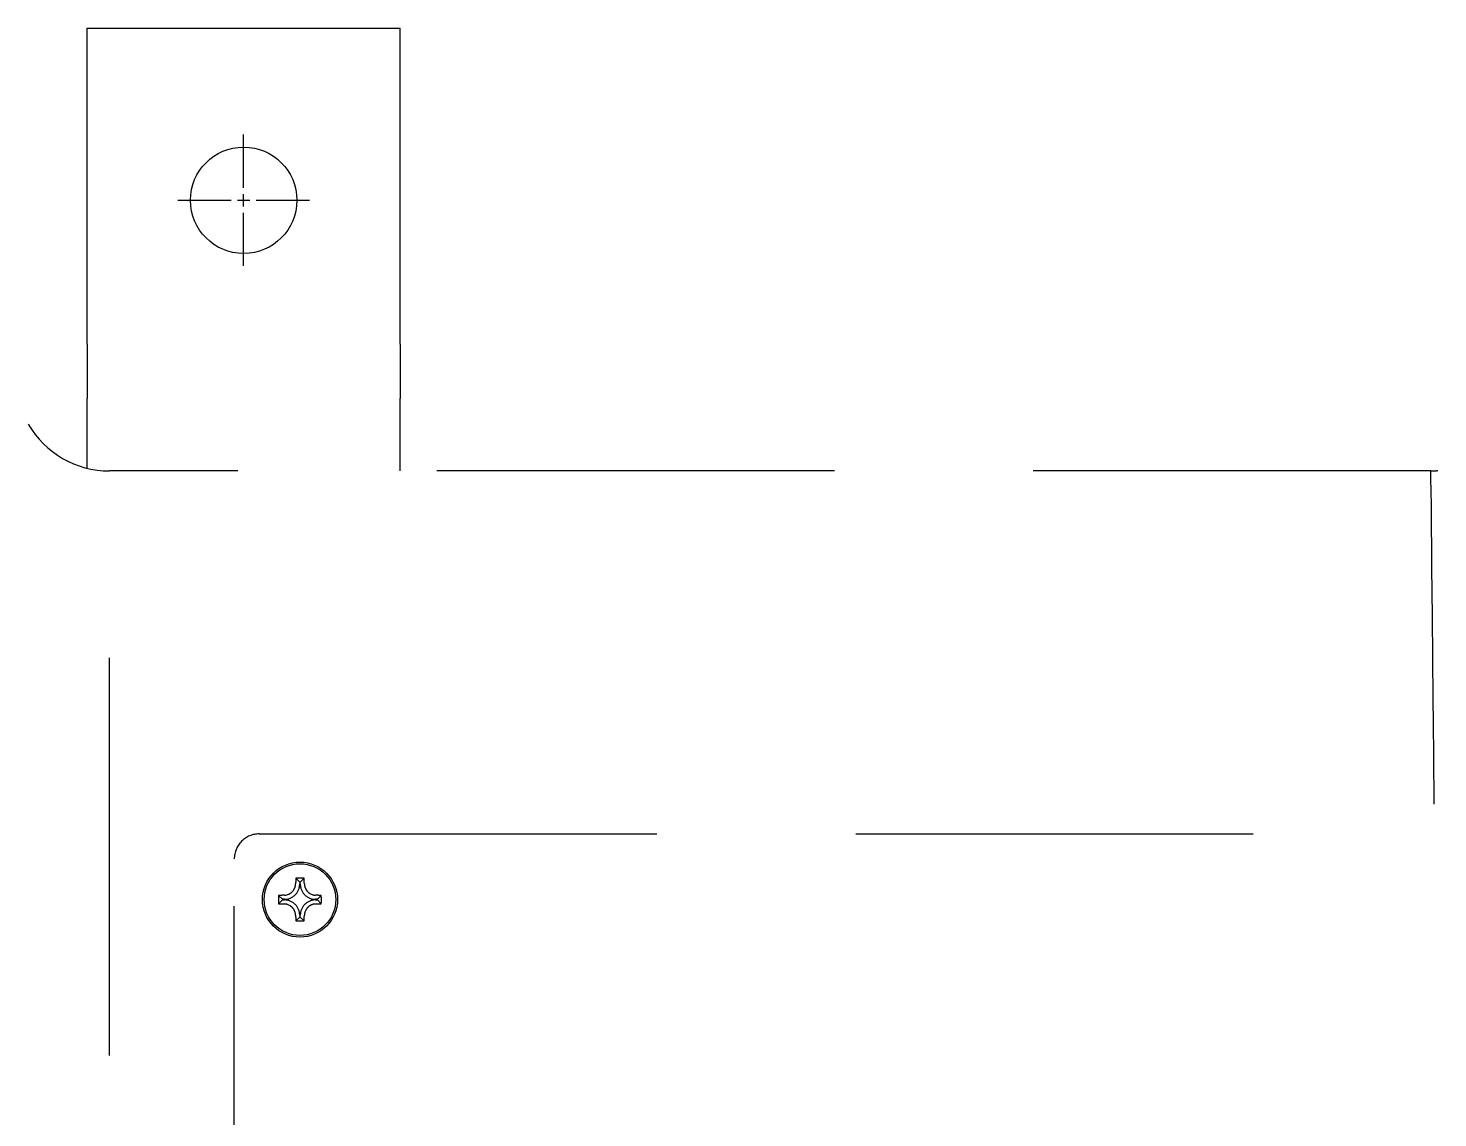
# Model space of a CAD drawing. Header units: inches. Extents: x 402 to 1066, y -128 to 290.
# Drawn here: x 675.03 to 683.89, y 225.68 to 232.54 of the extents above; entities that cross this region are included whole.
import ezdxf

# ---------------------------------------------------------------- set-up
doc = ezdxf.new("R2010")
doc.units = ezdxf.units.IN
doc.header["$MEASUREMENT"] = 0
doc.linetypes.add('HIDDEN', pattern=[0.375, 0.25, -0.125])
doc.layers.get('0').update_dxf_attribs({"color": 10})

msp = doc.modelspace()

# ---------------------------------------------------------------- linework, layer by layer
at = {"color": 1, "linetype": 'HIDDEN', "ltscale": 10}
for p, q in [((675.4014, 232.53569), (677.36874, 232.53569)), ((675.4014, 230.54867), (675.4014, 232.53569)), ((677.36874, 230.54867), (677.36874, 232.53569)), ((676.38508, 231.53234), (676.38508, 231.8668)), ((675.97193, 231.45365), (676.30637, 231.45365)), ((676.34573, 231.45365), (676.42442, 231.45365)), ((676.38508, 231.4143), (676.38508, 231.493)), ((676.46377, 231.45365), (676.79821, 231.45365)), ((676.38508, 231.04051), (676.38508, 231.37496)), ((675.4014, 230.54867), (675.4014, 230.20791)), ((677.36874, 230.54867), (677.36874, 230.20791)), ((675.4014, 229.76874), (675.4014, 230.20791)), ((677.36874, 229.75357), (677.36874, 230.20791)), ((675.5414, 218.57732), (675.5414, 229.75189)), ((683.84907, 229.75189), (675.5414, 229.75189)), ((677.36874, 229.75189), (677.36874, 229.75357)), ((683.84952, 229.74429), (683.84937, 229.74839)), ((683.84971, 229.73789), (683.84952, 229.74429)), ((683.85152, 229.63208), (683.85056, 229.69598)), ((683.85281, 229.52936), (683.85152, 229.63208)), ((683.85688, 229.14419), (683.85533, 229.29866)), ((683.85836, 228.99111), (683.85688, 229.14419)), ((683.86761, 227.96359), (683.86586, 228.16448)), ((683.87027, 227.65775), (683.86761, 227.96359)), ((676.48345, 227.46976), (687.77606, 227.46976)), ((676.32605, 213.26546), (676.32605, 227.31237)), ((676.71324, 227.19077), (676.73744, 227.16658)), ((676.74095, 227.16658), (676.73744, 227.16658)), ((676.73744, 227.16658), (676.73744, 227.15499)), ((676.76515, 227.19077), (676.74095, 227.16658)), ((676.74095, 227.15499), (676.74095, 227.16658)), ((676.60505, 227.08257), (676.62923, 227.05838)), ((676.65104, 227.08525), (676.6558, 227.08626)), ((676.6558, 227.08626), (676.66108, 227.08778)), ((676.69013, 227.10564), (676.69644, 227.1128)), ((676.69644, 227.1128), (676.70082, 227.11919)), ((676.70802, 227.13471), (676.7094, 227.13939)), ((676.7094, 227.13939), (676.71057, 227.14477)), ((676.76784, 227.14467), (676.76895, 227.13956)), ((676.76895, 227.13956), (676.77043, 227.13454)), ((676.77761, 227.1191), (676.78199, 227.11276)), ((676.78199, 227.11276), (676.78823, 227.10566)), ((676.80165, 227.09506), (676.80997, 227.09064)), ((676.80997, 227.09064), (676.81713, 227.08784)), ((676.82725, 227.08527), (676.83206, 227.08457)), ((676.83206, 227.08457), (676.83757, 227.08416)), ((676.84917, 227.05838), (676.87335, 227.08257)), ((676.62923, 227.05486), (676.60505, 227.03067)), ((676.64083, 227.05838), (676.62923, 227.05838)), ((676.62923, 227.05838), (676.62923, 227.05486)), ((676.62923, 227.05486), (676.64083, 227.05486)), ((676.64566, 227.02875), (676.64083, 227.02908)), ((676.65106, 227.02798), (676.64566, 227.02875)), ((676.67672, 227.0182), (676.66115, 227.02543)), ((676.69019, 227.00755), (676.67672, 227.0182)), ((676.77758, 226.99408), (676.77353, 226.98654)), ((676.79397, 227.01275), (676.78822, 227.00756)), ((676.80174, 227.01824), (676.79397, 227.01275)), ((676.82253, 227.02696), (676.81722, 227.02543)), ((676.82731, 227.02798), (676.82253, 227.02696)), ((676.84917, 227.05838), (676.83757, 227.05838)), ((676.83757, 227.05486), (676.84917, 227.05486)), ((676.84917, 227.05486), (676.84917, 227.05838)), ((676.84917, 227.05486), (676.87335, 227.03067)), ((676.70947, 226.97354), (676.70802, 226.97852)), ((676.71055, 226.96848), (676.70947, 226.97354)), ((676.73744, 226.94665), (676.71324, 226.92247)), ((676.73744, 226.95825), (676.73744, 226.94665)), ((676.73744, 226.94665), (676.74095, 226.94665)), ((676.74095, 226.94665), (676.74095, 226.95825)), ((676.74095, 226.94665), (676.76515, 226.92247)), ((676.77353, 226.98654), (676.77039, 226.97856))]:
    msp.add_line(p, q, dxfattribs=at)
for centre, radius in [((676.38508, 231.45365), 0.33445), ((676.7392, 227.05662), 0.23608), ((676.7392, 227.05662), 0.22525)]:
    msp.add_circle(centre, radius, dxfattribs=at)
for centre, radius, start, end in [((675.5414, 230.3421), 0.59021, 209.999933, 269.999963), ((683.8156, 229.74729), 0.03378, 1.872387, 7.835837), ((683.85018, 230.12216), 0.37027, 269.827534, 276.717187), ((678.48751, 229.60888), 5.36376, 0.93047, 1.378327), ((511.95319, 227.53563), 171.91116, 0.5876057, 0.6644965), ((-726.17061, 215.79393), 1410.09081, 0.50265534, 0.5362452), ((676.48345, 227.31237), 0.15739, 90.000037, 180.000075), ((679.18493, 227.06298), 2.47499, 177.040349, 177.869575), ((676.7392, 224.49136), 2.69954, 89.449306, 90.550776), ((674.31745, 227.06404), 2.45096, 2.126437, 2.963805), ((679.30446, 227.05662), 2.69954, 179.449343, 180.55082), ((676.73177, 224.63488), 2.45096, 92.126473, 92.963848), ((676.64083, 227.15499), 0.09661, 269.999963, 0), ((676.63808, 227.15796), 0.07385, 272.135947, 280.106682), ((676.6377, 227.15841), 0.07439, 288.316891, 314.822827), ((676.63033, 227.1613), 0.08212, 329.153001, 341.109793), ((676.63787, 227.15774), 0.07384, 349.888759, 357.864867), ((676.83757, 227.15499), 0.09661, 180.000075, 270.000106), ((676.84532, 227.15826), 0.07865, 182.382104, 189.943834), ((676.83432, 227.15491), 0.06706, 197.680717, 212.270438), ((676.83613, 227.15247), 0.06697, 224.343139, 239.008963), ((676.84032, 227.15786), 0.07376, 251.680528, 259.801015), ((676.74556, 224.61087), 2.47499, 87.040298, 87.869537), ((674.17394, 227.05662), 2.69954, 359.449249, 0.550736), ((676.73283, 229.50236), 2.47499, 267.040209, 267.869469), ((676.64083, 226.95825), 0.09661, 0, 90.000037), ((676.63808, 226.95538), 0.07376, 71.77531, 79.867622), ((676.63741, 226.95512), 0.07439, 18.338046, 44.815511), ((676.83757, 226.95825), 0.09661, 90.000037, 180.000075), ((676.83502, 226.95969), 0.06695, 134.354289, 149.091884), ((676.83749, 226.96151), 0.06705, 107.593075, 122.214502), ((676.84083, 226.95053), 0.07862, 92.379307, 99.900356), ((676.74661, 229.47836), 2.45096, 272.126399, 272.963766), ((676.63786, 226.9555), 0.07385, 2.136009, 10.118686), ((679.16093, 227.04919), 2.45096, 182.126354, 182.963736), ((676.7392, 229.62188), 2.69954, 269.44921, 270.550715), ((674.29345, 227.05026), 2.47499, 357.040251, 357.869506), ((676.8407, 226.95546), 0.07401, 161.811445, 177.839672)]:
    msp.add_arc(centre, radius, start, end, dxfattribs=at)

doc.saveas('drawing.dxf')
